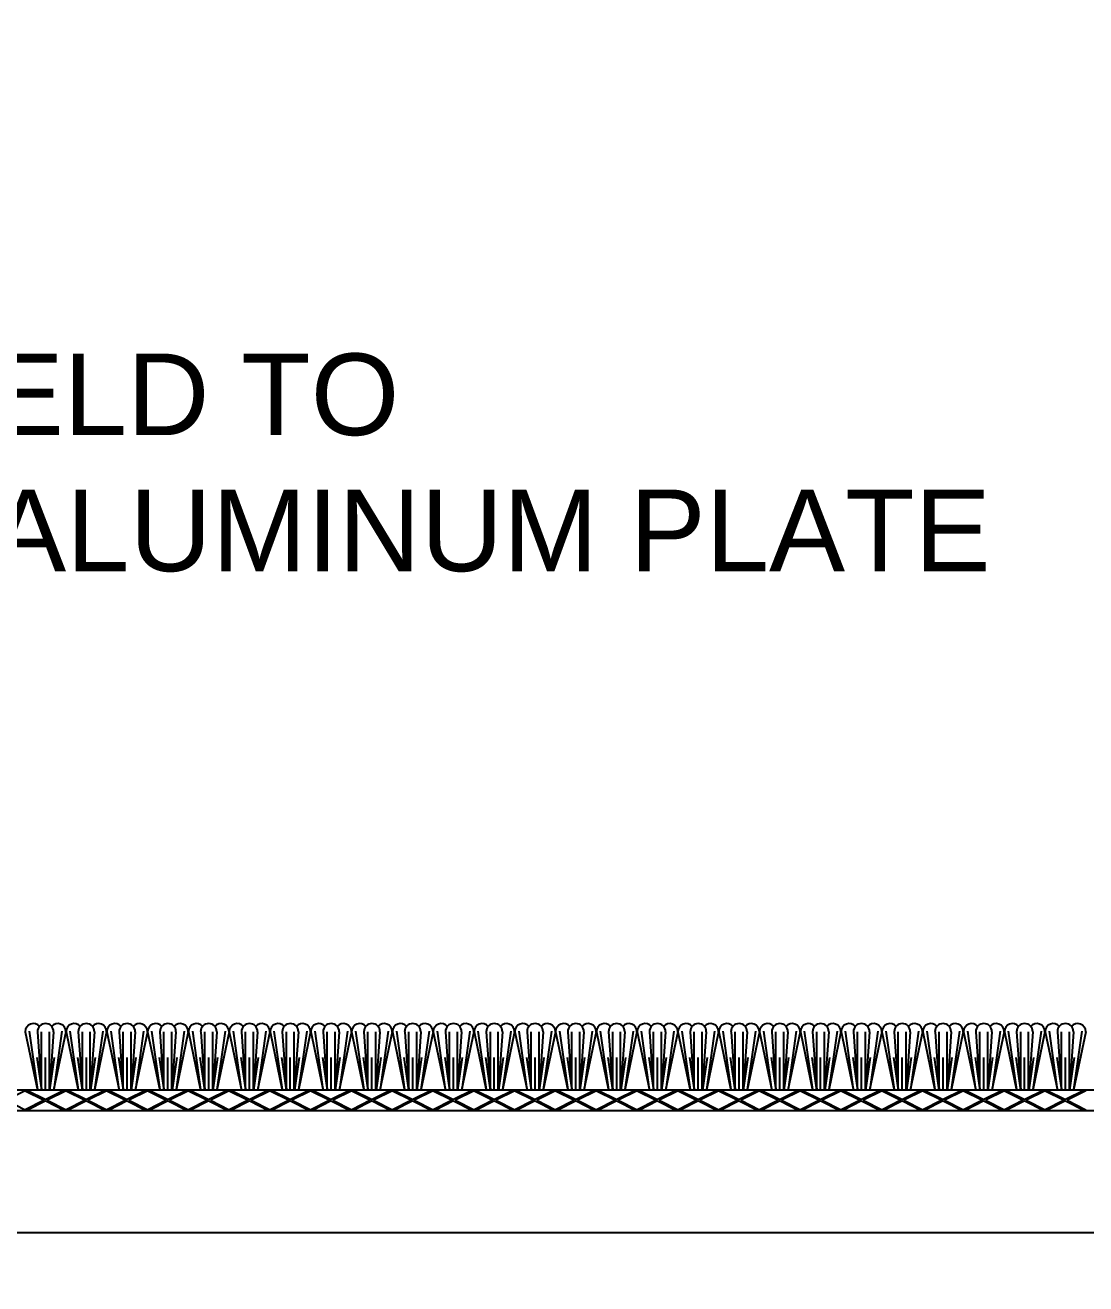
# Model space of a CAD drawing. Header units: inches. Extents: x -8.3 to 57.2, y -1.5 to 12.4.
# Drawn here: x 2.978 to 6.228, y 3.774 to 7.629 of the extents above; entities that cross this region are included whole.
import ezdxf

# ---------------------------------------------------------------- set-up
doc = ezdxf.new("R2010")
doc.units = ezdxf.units.IN
doc.header["$MEASUREMENT"] = 0
for name, color, linetype in [('Conditions', 1, 'Continuous'), ('Dimensions', 3, 'Continuous'), ('Metals', 7, 'Continuous'), ('Text', 2, 'Continuous')]:
    doc.layers.add(name, color=color, linetype=linetype)
doc.styles.add('ARIAL', font='arial.ttf')
doc.dimstyles.new('Arial', dxfattribs={"dimtxt": 0.25, "dimasz": 0.25, "dimexe": 0.25, "dimexo": 0.25, "dimgap": 0.25, "dimtad": 0, "dimtih": 1, "dimtoh": 1, "dimdec": 4, "dimzin": 0, "dimdsep": 46, "dimlunit": 4, "dimtxsty": 'ARIAL', "dimcen": 0.25, "dimadec": 0, "dimazin": 0, "dimtfac": 1, "dimtdec": 4, "dimtofl": 0, "dimtmove": 0, "dimatfit": 3, "dimfxl": 0, "dimfrac": 2, "dimtolj": 1, "dimtzin": 0, "dimarcsym": 0})

# ---------------------------------------------------------------- blocks, each defined once
blk = doc.blocks.new('*D14')
at = {"layer": 'Defpoints', "color": 0}
for p in [(17.8539, 9.8668), (-1.7458, 4.4823), (17.8539, 4.4923)]:
    blk.add_point(p, dxfattribs=at)
at = {"layer": 'Dimensions', "color": 0, "lineweight": -2}
for p, q in [((-1.7458, 4.7323), (-1.7458, 10.1168)), ((17.8539, 4.7423), (17.8539, 10.1168)), ((-1.4958, 9.8668), (6.9737, 9.8668)), ((17.6039, 9.8668), (8.9067, 9.8668))]:
    blk.add_line(p, q, dxfattribs=at)
at = {"layer": 'Dimensions', "color": 0}
for points in [[(-1.4958, 9.9085), (-1.4958, 9.8251), (-1.7458, 9.8668)], [(17.6039, 9.9085), (17.6039, 9.8251), (17.8539, 9.8668)]]:
    blk.add_solid(points, dxfattribs=at)
at = {"layer": 'Dimensions', "color": 0, "insert": (7.9402, 9.8668), "char_height": 0.25, "attachment_point": 5, "style": 'ARIAL'}
blk.add_mtext('\\A1;1\'-7 5/8"\\P [498mm]', dxfattribs=at)
blk = doc.blocks.new('*D18')
at = {"layer": 'Defpoints', "color": 0}
for p in [(-0.9999, 8.6778), (-0.9999, 4.4773), (17.8539, 4.4923)]:
    blk.add_point(p, dxfattribs=at)
at = {"layer": 'Dimensions', "color": 0, "lineweight": -2}
for p, q in [((-0.9999, 4.7273), (-0.9999, 8.9278)), ((17.8539, 4.7423), (17.8539, 8.9278)), ((-0.7499, 8.6778), (7.3719, 8.6778)), ((17.6039, 8.6778), (9.3049, 8.6778))]:
    blk.add_line(p, q, dxfattribs=at)
at = {"layer": 'Dimensions', "color": 0}
for points in [[(-0.7499, 8.7195), (-0.7499, 8.6362), (-0.9999, 8.6778)], [(17.6039, 8.7195), (17.6039, 8.6362), (17.8539, 8.6778)]]:
    blk.add_solid(points, dxfattribs=at)
at = {"layer": 'Dimensions', "color": 0, "insert": (8.3384, 8.6778), "char_height": 0.25, "attachment_point": 5, "style": 'ARIAL'}
blk.add_mtext('\\A1;1\'-6 7/8"\\P [479mm]', dxfattribs=at)
blk = doc.blocks.new('*U35')
for p, q in [((18, 0.0625), (0, 0.0625)), ((3.125, 0.0603), (3.067, 0.0312)), ((3.125, 0.0603), (3.183, 0.0312)), ((3.1295, 0.0625), (3.1875, 0.0335)), ((3.2455, 0.0625), (3.1875, 0.0335)), ((3.25, 0.0603), (3.192, 0.0312)), ((3.25, 0.0603), (3.308, 0.0312)), ((3.2545, 0.0625), (3.3125, 0.0335)), ((3.3705, 0.0625), (3.3125, 0.0335)), ((3.375, 0.0603), (3.317, 0.0312)), ((3.375, 0.0603), (3.433, 0.0312)), ((3.3795, 0.0625), (3.4375, 0.0335)), ((3.4955, 0.0625), (3.4375, 0.0335)), ((3.5, 0.0603), (3.442, 0.0312)), ((3.5, 0.0603), (3.558, 0.0312)), ((3.5045, 0.0625), (3.5625, 0.0335)), ((3.6205, 0.0625), (3.5625, 0.0335)), ((3.625, 0.0603), (3.567, 0.0312)), ((3.625, 0.0603), (3.683, 0.0312)), ((3.6295, 0.0625), (3.6875, 0.0335)), ((3.7455, 0.0625), (3.6875, 0.0335)), ((3.75, 0.0603), (3.692, 0.0312)), ((3.75, 0.0603), (3.808, 0.0312)), ((3.7545, 0.0625), (3.8125, 0.0335)), ((3.8705, 0.0625), (3.8125, 0.0335)), ((3.875, 0.0603), (3.817, 0.0312)), ((3.875, 0.0603), (3.933, 0.0312)), ((3.8795, 0.0625), (3.9375, 0.0335)), ((3.9955, 0.0625), (3.9375, 0.0335)), ((4, 0.0603), (3.942, 0.0312)), ((4, 0.0603), (4.058, 0.0312)), ((4.0045, 0.0625), (4.0625, 0.0335)), ((4.1205, 0.0625), (4.0625, 0.0335)), ((4.125, 0.0603), (4.067, 0.0312)), ((4.125, 0.0603), (4.183, 0.0312)), ((4.1295, 0.0625), (4.1875, 0.0335)), ((4.2455, 0.0625), (4.1875, 0.0335)), ((4.25, 0.0603), (4.192, 0.0312)), ((4.25, 0.0603), (4.308, 0.0312)), ((4.2545, 0.0625), (4.3125, 0.0335)), ((4.3705, 0.0625), (4.3125, 0.0335)), ((4.375, 0.0603), (4.317, 0.0312)), ((4.375, 0.0603), (4.433, 0.0312)), ((4.3795, 0.0625), (4.4375, 0.0335)), ((4.4955, 0.0625), (4.4375, 0.0335)), ((4.5, 0.0603), (4.442, 0.0312)), ((4.5, 0.0603), (4.558, 0.0312)), ((4.5045, 0.0625), (4.5625, 0.0335)), ((4.6205, 0.0625), (4.5625, 0.0335)), ((4.625, 0.0603), (4.567, 0.0312)), ((4.625, 0.0603), (4.683, 0.0312)), ((4.6295, 0.0625), (4.6875, 0.0335)), ((4.7455, 0.0625), (4.6875, 0.0335)), ((4.75, 0.0603), (4.692, 0.0312)), ((4.75, 0.0603), (4.808, 0.0312)), ((4.7545, 0.0625), (4.8125, 0.0335)), ((4.8705, 0.0625), (4.8125, 0.0335)), ((4.875, 0.0603), (4.817, 0.0312)), ((4.875, 0.0603), (4.933, 0.0312)), ((4.8795, 0.0625), (4.9375, 0.0335)), ((4.9955, 0.0625), (4.9375, 0.0335)), ((5, 0.0603), (4.942, 0.0312)), ((5, 0.0603), (5.058, 0.0312)), ((5.0045, 0.0625), (5.0625, 0.0335)), ((5.1205, 0.0625), (5.0625, 0.0335)), ((5.125, 0.0603), (5.067, 0.0312)), ((5.125, 0.0603), (5.183, 0.0312)), ((5.1295, 0.0625), (5.1875, 0.0335)), ((5.2455, 0.0625), (5.1875, 0.0335)), ((5.25, 0.0603), (5.192, 0.0312)), ((5.25, 0.0603), (5.308, 0.0312)), ((5.2545, 0.0625), (5.3125, 0.0335)), ((5.3705, 0.0625), (5.3125, 0.0335)), ((5.375, 0.0603), (5.317, 0.0312)), ((5.375, 0.0603), (5.433, 0.0312)), ((5.3795, 0.0625), (5.4375, 0.0335)), ((5.4955, 0.0625), (5.4375, 0.0335)), ((5.5, 0.0603), (5.442, 0.0312)), ((5.5, 0.0603), (5.558, 0.0312)), ((5.5045, 0.0625), (5.5625, 0.0335)), ((5.6205, 0.0625), (5.5625, 0.0335)), ((5.625, 0.0603), (5.567, 0.0312)), ((5.625, 0.0603), (5.683, 0.0312)), ((5.6295, 0.0625), (5.6875, 0.0335)), ((5.7455, 0.0625), (5.6875, 0.0335)), ((5.75, 0.0603), (5.692, 0.0312)), ((5.75, 0.0603), (5.808, 0.0312)), ((5.7545, 0.0625), (5.8125, 0.0335)), ((5.8705, 0.0625), (5.8125, 0.0335)), ((5.875, 0.0603), (5.817, 0.0312)), ((5.875, 0.0603), (5.933, 0.0312)), ((5.8795, 0.0625), (5.9375, 0.0335)), ((5.9955, 0.0625), (5.9375, 0.0335)), ((6, 0.0603), (5.942, 0.0312)), ((6, 0.0603), (6.058, 0.0312)), ((6.0045, 0.0625), (6.0625, 0.0335)), ((6.1205, 0.0625), (6.0625, 0.0335)), ((6.125, 0.0603), (6.067, 0.0312)), ((6.125, 0.0603), (6.183, 0.0312)), ((6.1295, 0.0625), (6.1875, 0.0335)), ((6.2455, 0.0625), (6.1875, 0.0335)), ((6.25, 0.0603), (6.192, 0.0312)), ((6.25, 0.0603), (6.308, 0.0312)), ((6.2545, 0.0625), (6.3125, 0.0335)), ((6.3705, 0.0625), (6.3125, 0.0335)), ((6.375, 0.0603), (6.317, 0.0312)), ((0, 0), (18, 0)), ((3.067, 0.0312), (3.125, 0.0022)), ((3.183, 0.0312), (3.125, 0.0022)), ((3.1875, 0.029), (3.1295, 0)), ((3.1875, 0.029), (3.2455, 0)), ((3.192, 0.0312), (3.25, 0.0022)), ((3.308, 0.0312), (3.25, 0.0022)), ((3.3125, 0.029), (3.2545, 0)), ((3.3125, 0.029), (3.3705, 0)), ((3.317, 0.0312), (3.375, 0.0022)), ((3.433, 0.0312), (3.375, 0.0022)), ((3.4375, 0.029), (3.3795, 0)), ((3.4375, 0.029), (3.4955, 0)), ((3.442, 0.0312), (3.5, 0.0022)), ((3.558, 0.0312), (3.5, 0.0022)), ((3.5625, 0.029), (3.5045, 0)), ((3.5625, 0.029), (3.6205, 0)), ((3.567, 0.0312), (3.625, 0.0022)), ((3.683, 0.0312), (3.625, 0.0022)), ((3.6875, 0.029), (3.6295, 0)), ((3.6875, 0.029), (3.7455, 0)), ((3.692, 0.0312), (3.75, 0.0022)), ((3.808, 0.0312), (3.75, 0.0022)), ((3.8125, 0.029), (3.7545, 0)), ((3.8125, 0.029), (3.8705, 0)), ((3.817, 0.0312), (3.875, 0.0022)), ((3.933, 0.0312), (3.875, 0.0022)), ((3.9375, 0.029), (3.8795, 0)), ((3.9375, 0.029), (3.9955, 0)), ((3.942, 0.0312), (4, 0.0022)), ((4.058, 0.0312), (4, 0.0022)), ((4.0625, 0.029), (4.0045, 0)), ((4.0625, 0.029), (4.1205, 0)), ((4.067, 0.0312), (4.125, 0.0022)), ((4.183, 0.0312), (4.125, 0.0022)), ((4.1875, 0.029), (4.1295, 0)), ((4.1875, 0.029), (4.2455, 0)), ((4.192, 0.0312), (4.25, 0.0022)), ((4.308, 0.0312), (4.25, 0.0022)), ((4.3125, 0.029), (4.2545, 0)), ((4.3125, 0.029), (4.3705, 0)), ((4.317, 0.0312), (4.375, 0.0022)), ((4.433, 0.0312), (4.375, 0.0022)), ((4.4375, 0.029), (4.3795, 0)), ((4.4375, 0.029), (4.4955, 0)), ((4.442, 0.0312), (4.5, 0.0022)), ((4.558, 0.0312), (4.5, 0.0022)), ((4.5625, 0.029), (4.5045, 0)), ((4.5625, 0.029), (4.6205, 0)), ((4.567, 0.0312), (4.625, 0.0022)), ((4.683, 0.0312), (4.625, 0.0022)), ((4.6875, 0.029), (4.6295, 0)), ((4.6875, 0.029), (4.7455, 0)), ((4.692, 0.0312), (4.75, 0.0022)), ((4.808, 0.0312), (4.75, 0.0022)), ((4.8125, 0.029), (4.7545, 0)), ((4.8125, 0.029), (4.8705, 0)), ((4.817, 0.0312), (4.875, 0.0022)), ((4.933, 0.0312), (4.875, 0.0022)), ((4.9375, 0.029), (4.8795, 0)), ((4.9375, 0.029), (4.9955, 0)), ((4.942, 0.0312), (5, 0.0022)), ((5.058, 0.0312), (5, 0.0022)), ((5.0625, 0.029), (5.0045, 0)), ((5.0625, 0.029), (5.1205, 0)), ((5.067, 0.0312), (5.125, 0.0022)), ((5.183, 0.0312), (5.125, 0.0022)), ((5.1875, 0.029), (5.1295, 0)), ((5.1875, 0.029), (5.2455, 0)), ((5.192, 0.0312), (5.25, 0.0022)), ((5.308, 0.0312), (5.25, 0.0022)), ((5.3125, 0.029), (5.2545, 0)), ((5.3125, 0.029), (5.3705, 0)), ((5.317, 0.0312), (5.375, 0.0022)), ((5.433, 0.0312), (5.375, 0.0022)), ((5.4375, 0.029), (5.3795, 0)), ((5.4375, 0.029), (5.4955, 0)), ((5.442, 0.0312), (5.5, 0.0022)), ((5.558, 0.0312), (5.5, 0.0022)), ((5.5625, 0.029), (5.5045, 0)), ((5.5625, 0.029), (5.6205, 0)), ((5.567, 0.0312), (5.625, 0.0022)), ((5.683, 0.0312), (5.625, 0.0022)), ((5.6875, 0.029), (5.6295, 0)), ((5.6875, 0.029), (5.7455, 0)), ((5.692, 0.0312), (5.75, 0.0022)), ((5.808, 0.0312), (5.75, 0.0022)), ((5.8125, 0.029), (5.7545, 0)), ((5.8125, 0.029), (5.8705, 0)), ((5.817, 0.0312), (5.875, 0.0022)), ((5.933, 0.0312), (5.875, 0.0022)), ((5.9375, 0.029), (5.8795, 0)), ((5.9375, 0.029), (5.9955, 0)), ((5.942, 0.0312), (6, 0.0022)), ((6.058, 0.0312), (6, 0.0022)), ((6.0625, 0.029), (6.0045, 0)), ((6.0625, 0.029), (6.1205, 0)), ((6.067, 0.0312), (6.125, 0.0022)), ((6.183, 0.0312), (6.125, 0.0022)), ((6.1875, 0.029), (6.1295, 0)), ((6.1875, 0.029), (6.2455, 0)), ((6.192, 0.0312), (6.25, 0.0022)), ((6.308, 0.0312), (6.25, 0.0022)), ((6.3125, 0.029), (6.2545, 0)), ((6.3125, 0.029), (6.3705, 0)), ((6.317, 0.0312), (6.375, 0.0022))]:
    blk.add_line(p, q)
for points in [[(3.1249, 0.2412), (3.1623, 0.0625)], [(3.1369, 0.243), (3.1619, 0.0642)], [(3.1624, 0.2412), (3.1749, 0.0625)], [(3.1749, 0.0625), (3.1749, 0.2412)], [(3.1992, 0.0625), (3.1992, 0.2412)], [(3.2117, 0.2412), (3.1992, 0.0625)], [(3.2492, 0.2412), (3.2118, 0.0625)], [(3.2372, 0.243), (3.2122, 0.0642)], [(3.2499, 0.2412), (3.2873, 0.0625)], [(3.2619, 0.243), (3.2869, 0.0642)], [(3.2874, 0.2412), (3.2999, 0.0625)], [(3.2999, 0.0625), (3.2999, 0.2412)], [(3.3242, 0.0625), (3.3242, 0.2412)], [(3.3367, 0.2412), (3.3242, 0.0625)], [(3.3742, 0.2412), (3.3368, 0.0625)], [(3.3622, 0.243), (3.3372, 0.0642)], [(3.3749, 0.2412), (3.4123, 0.0625)], [(3.3869, 0.243), (3.4119, 0.0642)], [(3.4124, 0.2412), (3.4249, 0.0625)], [(3.4249, 0.0625), (3.4249, 0.2412)], [(3.4492, 0.0625), (3.4492, 0.2412)], [(3.4617, 0.2412), (3.4492, 0.0625)], [(3.4992, 0.2412), (3.4618, 0.0625)], [(3.4872, 0.243), (3.4622, 0.0642)], [(3.4999, 0.2412), (3.5373, 0.0625)], [(3.5119, 0.243), (3.5369, 0.0642)], [(3.5374, 0.2412), (3.5499, 0.0625)], [(3.5499, 0.0625), (3.5499, 0.2412)], [(3.5742, 0.0625), (3.5742, 0.2412)], [(3.5867, 0.2412), (3.5742, 0.0625)], [(3.6242, 0.2412), (3.5868, 0.0625)], [(3.6122, 0.243), (3.5872, 0.0642)], [(3.6249, 0.2412), (3.6623, 0.0625)], [(3.6369, 0.243), (3.6619, 0.0642)], [(3.6624, 0.2412), (3.6749, 0.0625)], [(3.6749, 0.0625), (3.6749, 0.2412)], [(3.6992, 0.0625), (3.6992, 0.2412)], [(3.7117, 0.2412), (3.6992, 0.0625)], [(3.7492, 0.2412), (3.7118, 0.0625)], [(3.7372, 0.243), (3.7122, 0.0642)], [(3.7499, 0.2412), (3.7873, 0.0625)], [(3.7619, 0.243), (3.7869, 0.0642)], [(3.7874, 0.2412), (3.7999, 0.0625)], [(3.7999, 0.0625), (3.7999, 0.2412)], [(3.8242, 0.0625), (3.8242, 0.2412)], [(3.8367, 0.2412), (3.8242, 0.0625)], [(3.8742, 0.2412), (3.8368, 0.0625)], [(3.8622, 0.243), (3.8372, 0.0642)], [(3.8749, 0.2412), (3.9123, 0.0625)], [(3.8869, 0.243), (3.9119, 0.0642)], [(3.9124, 0.2412), (3.9249, 0.0625)], [(3.9249, 0.0625), (3.9249, 0.2412)], [(3.9492, 0.0625), (3.9492, 0.2412)], [(3.9617, 0.2412), (3.9492, 0.0625)], [(3.9992, 0.2412), (3.9618, 0.0625)], [(3.9872, 0.243), (3.9622, 0.0642)], [(3.9999, 0.2412), (4.0373, 0.0625)], [(4.0119, 0.243), (4.0369, 0.0642)], [(4.0374, 0.2412), (4.0499, 0.0625)], [(4.0499, 0.0625), (4.0499, 0.2412)], [(4.0742, 0.0625), (4.0742, 0.2412)], [(4.0867, 0.2412), (4.0742, 0.0625)], [(4.1242, 0.2412), (4.0868, 0.0625)], [(4.1122, 0.243), (4.0872, 0.0642)], [(4.1249, 0.2412), (4.1623, 0.0625)], [(4.1369, 0.243), (4.1619, 0.0642)], [(4.1624, 0.2412), (4.1749, 0.0625)], [(4.1749, 0.0625), (4.1749, 0.2412)], [(4.1992, 0.0625), (4.1992, 0.2412)], [(4.2117, 0.2412), (4.1992, 0.0625)], [(4.2492, 0.2412), (4.2118, 0.0625)], [(4.2372, 0.243), (4.2122, 0.0642)], [(4.2499, 0.2412), (4.2873, 0.0625)], [(4.2619, 0.243), (4.2869, 0.0642)], [(4.2874, 0.2412), (4.2999, 0.0625)], [(4.2999, 0.0625), (4.2999, 0.2412)], [(4.3242, 0.0625), (4.3242, 0.2412)], [(4.3367, 0.2412), (4.3242, 0.0625)], [(4.3742, 0.2412), (4.3368, 0.0625)], [(4.3622, 0.243), (4.3372, 0.0642)], [(4.3749, 0.2412), (4.4123, 0.0625)], [(4.3869, 0.243), (4.4119, 0.0642)], [(4.4124, 0.2412), (4.4249, 0.0625)], [(4.4249, 0.0625), (4.4249, 0.2412)], [(4.4492, 0.0625), (4.4492, 0.2412)], [(4.4617, 0.2412), (4.4492, 0.0625)], [(4.4992, 0.2412), (4.4618, 0.0625)], [(4.4872, 0.243), (4.4622, 0.0642)], [(4.4999, 0.2412), (4.5373, 0.0625)], [(4.5119, 0.243), (4.5369, 0.0642)], [(4.5374, 0.2412), (4.5499, 0.0625)], [(4.5499, 0.0625), (4.5499, 0.2412)], [(4.5742, 0.0625), (4.5742, 0.2412)], [(4.5867, 0.2412), (4.5742, 0.0625)], [(4.6242, 0.2412), (4.5868, 0.0625)], [(4.6122, 0.243), (4.5872, 0.0642)], [(4.6249, 0.2412), (4.6623, 0.0625)], [(4.6369, 0.243), (4.6619, 0.0642)], [(4.6624, 0.2412), (4.6749, 0.0625)], [(4.6749, 0.0625), (4.6749, 0.2412)], [(4.6992, 0.0625), (4.6992, 0.2412)], [(4.7117, 0.2412), (4.6992, 0.0625)], [(4.7492, 0.2412), (4.7118, 0.0625)], [(4.7372, 0.243), (4.7122, 0.0642)], [(4.7499, 0.2412), (4.7873, 0.0625)], [(4.7619, 0.243), (4.7869, 0.0642)], [(4.7874, 0.2412), (4.7999, 0.0625)], [(4.7999, 0.0625), (4.7999, 0.2412)], [(4.8242, 0.0625), (4.8242, 0.2412)], [(4.8367, 0.2412), (4.8242, 0.0625)], [(4.8742, 0.2412), (4.8368, 0.0625)], [(4.8622, 0.243), (4.8372, 0.0642)], [(4.8749, 0.2412), (4.9123, 0.0625)], [(4.8869, 0.243), (4.9119, 0.0642)], [(4.9124, 0.2412), (4.9249, 0.0625)], [(4.9249, 0.0625), (4.9249, 0.2412)], [(4.9492, 0.0625), (4.9492, 0.2412)], [(4.9617, 0.2412), (4.9492, 0.0625)], [(4.9992, 0.2412), (4.9618, 0.0625)], [(4.9872, 0.243), (4.9622, 0.0642)], [(4.9999, 0.2412), (5.0373, 0.0625)], [(5.0119, 0.243), (5.0369, 0.0642)], [(5.0374, 0.2412), (5.0499, 0.0625)], [(5.0499, 0.0625), (5.0499, 0.2412)], [(5.0742, 0.0625), (5.0742, 0.2412)], [(5.0867, 0.2412), (5.0742, 0.0625)], [(5.1242, 0.2412), (5.0868, 0.0625)], [(5.1122, 0.243), (5.0872, 0.0642)], [(5.1249, 0.2412), (5.1623, 0.0625)], [(5.1369, 0.243), (5.1619, 0.0642)], [(5.1624, 0.2412), (5.1749, 0.0625)], [(5.1749, 0.0625), (5.1749, 0.2412)], [(5.1992, 0.0625), (5.1992, 0.2412)], [(5.2117, 0.2412), (5.1992, 0.0625)], [(5.2492, 0.2412), (5.2118, 0.0625)], [(5.2372, 0.243), (5.2122, 0.0642)], [(5.2499, 0.2412), (5.2873, 0.0625)], [(5.2619, 0.243), (5.2869, 0.0642)], [(5.2874, 0.2412), (5.2999, 0.0625)], [(5.2999, 0.0625), (5.2999, 0.2412)], [(5.3242, 0.0625), (5.3242, 0.2412)], [(5.3367, 0.2412), (5.3242, 0.0625)], [(5.3742, 0.2412), (5.3368, 0.0625)], [(5.3622, 0.243), (5.3372, 0.0642)], [(5.3749, 0.2412), (5.4123, 0.0625)], [(5.3869, 0.243), (5.4119, 0.0642)], [(5.4124, 0.2412), (5.4249, 0.0625)], [(5.4249, 0.0625), (5.4249, 0.2412)], [(5.4492, 0.0625), (5.4492, 0.2412)], [(5.4617, 0.2412), (5.4492, 0.0625)], [(5.4992, 0.2412), (5.4618, 0.0625)], [(5.4872, 0.243), (5.4622, 0.0642)], [(5.4999, 0.2412), (5.5373, 0.0625)], [(5.5119, 0.243), (5.5369, 0.0642)], [(5.5374, 0.2412), (5.5499, 0.0625)], [(5.5499, 0.0625), (5.5499, 0.2412)], [(5.5742, 0.0625), (5.5742, 0.2412)], [(5.5867, 0.2412), (5.5742, 0.0625)], [(5.6242, 0.2412), (5.5868, 0.0625)], [(5.6122, 0.243), (5.5872, 0.0642)], [(5.6249, 0.2412), (5.6623, 0.0625)], [(5.6369, 0.243), (5.6619, 0.0642)], [(5.6624, 0.2412), (5.6749, 0.0625)], [(5.6749, 0.0625), (5.6749, 0.2412)], [(5.6992, 0.0625), (5.6992, 0.2412)], [(5.7117, 0.2412), (5.6992, 0.0625)], [(5.7492, 0.2412), (5.7118, 0.0625)], [(5.7372, 0.243), (5.7122, 0.0642)], [(5.7499, 0.2412), (5.7873, 0.0625)], [(5.7619, 0.243), (5.7869, 0.0642)], [(5.7874, 0.2412), (5.7999, 0.0625)], [(5.7999, 0.0625), (5.7999, 0.2412)], [(5.8242, 0.0625), (5.8242, 0.2412)], [(5.8367, 0.2412), (5.8242, 0.0625)], [(5.8742, 0.2412), (5.8368, 0.0625)], [(5.8622, 0.243), (5.8372, 0.0642)], [(5.8749, 0.2412), (5.9123, 0.0625)], [(5.8869, 0.243), (5.9119, 0.0642)], [(5.9124, 0.2412), (5.9249, 0.0625)], [(5.9249, 0.0625), (5.9249, 0.2412)], [(5.9492, 0.0625), (5.9492, 0.2412)], [(5.9617, 0.2412), (5.9492, 0.0625)], [(5.9992, 0.2412), (5.9618, 0.0625)], [(5.9872, 0.243), (5.9622, 0.0642)], [(5.9999, 0.2412), (6.0373, 0.0625)], [(6.0119, 0.243), (6.0369, 0.0642)], [(6.0374, 0.2412), (6.0499, 0.0625)], [(6.0499, 0.0625), (6.0499, 0.2412)], [(6.0742, 0.0625), (6.0742, 0.2412)], [(6.0867, 0.2412), (6.0742, 0.0625)], [(6.1242, 0.2412), (6.0868, 0.0625)], [(6.1122, 0.243), (6.0872, 0.0642)], [(6.1249, 0.2412), (6.1623, 0.0625)], [(6.1369, 0.243), (6.1619, 0.0642)], [(6.1624, 0.2412), (6.1749, 0.0625)], [(6.1749, 0.0625), (6.1749, 0.2412)], [(6.1992, 0.0625), (6.1992, 0.2412)], [(6.2117, 0.2412), (6.1992, 0.0625)], [(6.2492, 0.2412), (6.2118, 0.0625)], [(6.2372, 0.243), (6.2122, 0.0642)], [(6.2499, 0.2412), (6.2873, 0.0625)], [(6.2619, 0.243), (6.2869, 0.0642)], [(6.2874, 0.2412), (6.2999, 0.0625)], [(6.2999, 0.0625), (6.2999, 0.2412)], [(6.3242, 0.0625), (6.3242, 0.2412)], [(6.3367, 0.2412), (6.3242, 0.0625)], [(6.3742, 0.2412), (6.3368, 0.0625)], [(6.3622, 0.243), (6.3372, 0.0642)], [(3.1602, 0.1625), (3.1745, 0.0625)], [(3.187, 0.0625), (3.187, 0.1625)], [(3.2139, 0.1625), (3.1996, 0.0625)], [(3.2852, 0.1625), (3.2995, 0.0625)], [(3.312, 0.0625), (3.312, 0.1625)], [(3.3389, 0.1625), (3.3246, 0.0625)], [(3.4102, 0.1625), (3.4245, 0.0625)], [(3.437, 0.0625), (3.437, 0.1625)], [(3.4639, 0.1625), (3.4496, 0.0625)], [(3.5352, 0.1625), (3.5495, 0.0625)], [(3.562, 0.0625), (3.562, 0.1625)], [(3.5889, 0.1625), (3.5746, 0.0625)], [(3.6602, 0.1625), (3.6745, 0.0625)], [(3.687, 0.0625), (3.687, 0.1625)], [(3.7139, 0.1625), (3.6996, 0.0625)], [(3.7852, 0.1625), (3.7995, 0.0625)], [(3.812, 0.0625), (3.812, 0.1625)], [(3.8389, 0.1625), (3.8246, 0.0625)], [(3.9102, 0.1625), (3.9245, 0.0625)], [(3.937, 0.0625), (3.937, 0.1625)], [(3.9639, 0.1625), (3.9496, 0.0625)], [(4.0352, 0.1625), (4.0495, 0.0625)], [(4.062, 0.0625), (4.062, 0.1625)], [(4.0889, 0.1625), (4.0746, 0.0625)], [(4.1602, 0.1625), (4.1745, 0.0625)], [(4.187, 0.0625), (4.187, 0.1625)], [(4.2139, 0.1625), (4.1996, 0.0625)], [(4.2852, 0.1625), (4.2995, 0.0625)], [(4.312, 0.0625), (4.312, 0.1625)], [(4.3389, 0.1625), (4.3246, 0.0625)], [(4.4102, 0.1625), (4.4245, 0.0625)], [(4.437, 0.0625), (4.437, 0.1625)], [(4.4639, 0.1625), (4.4496, 0.0625)], [(4.5352, 0.1625), (4.5495, 0.0625)], [(4.562, 0.0625), (4.562, 0.1625)], [(4.5889, 0.1625), (4.5746, 0.0625)], [(4.6602, 0.1625), (4.6745, 0.0625)], [(4.687, 0.0625), (4.687, 0.1625)], [(4.7139, 0.1625), (4.6996, 0.0625)], [(4.7852, 0.1625), (4.7995, 0.0625)], [(4.812, 0.0625), (4.812, 0.1625)], [(4.8389, 0.1625), (4.8246, 0.0625)], [(4.9102, 0.1625), (4.9245, 0.0625)], [(4.937, 0.0625), (4.937, 0.1625)], [(4.9639, 0.1625), (4.9496, 0.0625)], [(5.0352, 0.1625), (5.0495, 0.0625)], [(5.062, 0.0625), (5.062, 0.1625)], [(5.0889, 0.1625), (5.0746, 0.0625)], [(5.1602, 0.1625), (5.1745, 0.0625)], [(5.187, 0.0625), (5.187, 0.1625)], [(5.2139, 0.1625), (5.1996, 0.0625)], [(5.2852, 0.1625), (5.2995, 0.0625)], [(5.312, 0.0625), (5.312, 0.1625)], [(5.3389, 0.1625), (5.3246, 0.0625)], [(5.4102, 0.1625), (5.4245, 0.0625)], [(5.437, 0.0625), (5.437, 0.1625)], [(5.4639, 0.1625), (5.4496, 0.0625)], [(5.5352, 0.1625), (5.5495, 0.0625)], [(5.562, 0.0625), (5.562, 0.1625)], [(5.5889, 0.1625), (5.5746, 0.0625)], [(5.6602, 0.1625), (5.6745, 0.0625)], [(5.687, 0.0625), (5.687, 0.1625)], [(5.7139, 0.1625), (5.6996, 0.0625)], [(5.7852, 0.1625), (5.7995, 0.0625)], [(5.812, 0.0625), (5.812, 0.1625)], [(5.8389, 0.1625), (5.8246, 0.0625)], [(5.9102, 0.1625), (5.9245, 0.0625)], [(5.937, 0.0625), (5.937, 0.1625)], [(5.9639, 0.1625), (5.9496, 0.0625)], [(6.0352, 0.1625), (6.0495, 0.0625)], [(6.062, 0.0625), (6.062, 0.1625)], [(6.0889, 0.1625), (6.0746, 0.0625)], [(6.1602, 0.1625), (6.1745, 0.0625)], [(6.187, 0.0625), (6.187, 0.1625)], [(6.2139, 0.1625), (6.1996, 0.0625)], [(6.2852, 0.1625), (6.2995, 0.0625)], [(6.312, 0.0625), (6.312, 0.1625)], [(6.3389, 0.1625), (6.3246, 0.0625)]]:
    blk.add_lwpolyline(points)
for centre, radius, start, end in [((3.1499, 0.2412), 0.025, 41.211, 180), ((3.187, 0.2412), 0.0247, 0, 180), ((3.2242, 0.2412), 0.025, 0, 138.789), ((3.2749, 0.2412), 0.025, 41.211, 180), ((3.312, 0.2412), 0.0247, 0, 180), ((3.3492, 0.2412), 0.025, 0, 138.789), ((3.3999, 0.2412), 0.025, 41.211, 180), ((3.437, 0.2412), 0.0247, 0, 180), ((3.4742, 0.2412), 0.025, 0, 138.789), ((3.5249, 0.2412), 0.025, 41.211, 180), ((3.562, 0.2412), 0.0247, 0, 180), ((3.5992, 0.2412), 0.025, 0, 138.789), ((3.6499, 0.2412), 0.025, 41.211, 180), ((3.687, 0.2412), 0.0247, 0, 180), ((3.7242, 0.2412), 0.025, 0, 138.789), ((3.7749, 0.2412), 0.025, 41.211, 180), ((3.812, 0.2412), 0.0247, 0, 180), ((3.8492, 0.2412), 0.025, 0, 138.789), ((3.8999, 0.2412), 0.025, 41.211, 180), ((3.937, 0.2412), 0.0247, 0, 180), ((3.9742, 0.2412), 0.025, 0, 138.789), ((4.0249, 0.2412), 0.025, 41.211, 180), ((4.062, 0.2412), 0.0247, 0, 180), ((4.0992, 0.2412), 0.025, 0, 138.789), ((4.1499, 0.2412), 0.025, 41.211, 180), ((4.187, 0.2412), 0.0247, 0, 180), ((4.2242, 0.2412), 0.025, 0, 138.789), ((4.2749, 0.2412), 0.025, 41.211, 180), ((4.312, 0.2412), 0.0247, 0, 180), ((4.3492, 0.2412), 0.025, 0, 138.789), ((4.3999, 0.2412), 0.025, 41.211, 180), ((4.437, 0.2412), 0.0247, 0, 180), ((4.4742, 0.2412), 0.025, 0, 138.789), ((4.5249, 0.2412), 0.025, 41.211, 180), ((4.562, 0.2412), 0.0247, 0, 180), ((4.5992, 0.2412), 0.025, 0, 138.789), ((4.6499, 0.2412), 0.025, 41.211, 180), ((4.687, 0.2412), 0.0247, 0, 180), ((4.7242, 0.2412), 0.025, 0, 138.789), ((4.7749, 0.2412), 0.025, 41.211, 180), ((4.812, 0.2412), 0.0247, 0, 180), ((4.8492, 0.2412), 0.025, 0, 138.789), ((4.8999, 0.2412), 0.025, 41.211, 180), ((4.937, 0.2412), 0.0247, 0, 180), ((4.9742, 0.2412), 0.025, 0, 138.789), ((5.0249, 0.2412), 0.025, 41.211, 180), ((5.062, 0.2412), 0.0247, 0, 180), ((5.0992, 0.2412), 0.025, 0, 138.789), ((5.1499, 0.2412), 0.025, 41.211, 180), ((5.187, 0.2412), 0.0247, 0, 180), ((5.2242, 0.2412), 0.025, 0, 138.789), ((5.2749, 0.2412), 0.025, 41.211, 180), ((5.312, 0.2412), 0.0247, 0, 180), ((5.3492, 0.2412), 0.025, 0, 138.789), ((5.3999, 0.2412), 0.025, 41.211, 180), ((5.437, 0.2412), 0.0247, 0, 180), ((5.4742, 0.2412), 0.025, 0, 138.789), ((5.5249, 0.2412), 0.025, 41.211, 180), ((5.562, 0.2412), 0.0247, 0, 180), ((5.5992, 0.2412), 0.025, 0, 138.789), ((5.6499, 0.2412), 0.025, 41.211, 180), ((5.687, 0.2412), 0.0247, 0, 180), ((5.7242, 0.2412), 0.025, 0, 138.789), ((5.7749, 0.2412), 0.025, 41.211, 180), ((5.812, 0.2412), 0.0247, 0, 180), ((5.8492, 0.2412), 0.025, 0, 138.789), ((5.8999, 0.2412), 0.025, 41.211, 180), ((5.937, 0.2412), 0.0247, 0, 180), ((5.9742, 0.2412), 0.025, 0, 138.789), ((6.0249, 0.2412), 0.025, 41.211, 180), ((6.062, 0.2412), 0.0247, 0, 180), ((6.0992, 0.2412), 0.025, 0, 138.789), ((6.1499, 0.2412), 0.025, 41.211, 180), ((6.187, 0.2412), 0.0247, 0, 180), ((6.2242, 0.2412), 0.025, 0, 138.789), ((6.2749, 0.2412), 0.025, 41.211, 180), ((6.312, 0.2412), 0.0247, 0, 180), ((6.3492, 0.2412), 0.025, 0, 138.789)]:
    blk.add_arc(centre, radius, start, end)

msp = doc.modelspace()

# ---------------------------------------------------------------- hatches: boundary and pattern name
at = {"layer": 'Conditions'}
h = msp.add_hatch(dxfattribs=at)
h.set_pattern_fill('AR-CONC', color=256, scale=0.25, style=0)
h.paths.add_polyline_path([(5.85386, 3.60733, 0.4142136), (5.84387, 3.61733), (5.10223, 3.61733), (5.08708, 3.60133), (5.08708, 3.52937), (5.08059, 3.49865, 0.1329555), (5.08195, 3.47439), (5.10358, 3.46273), (5.07958, 3.44981), (5.07958, 3.41812), (5.09103, 3.41195), (5.07958, 3.40579), (5.07958, 3.3741), (5.10358, 3.36117), (5.07958, 3.34825), (5.07958, 3.31655), (5.09103, 3.31039), (5.07958, 3.30423), (5.07958, 3.27253), (5.10358, 3.25961), (5.07958, 3.24669), (5.07958, 3.21499), (5.09103, 3.20883), (5.07958, 3.20267), (5.07958, 3.17097), (5.10358, 3.15805), (5.07958, 3.14512), (5.07958, 3.11343), (5.09103, 3.10727), (5.07958, 3.1011), (5.07958, 3.06941), (5.10358, 3.05648), (5.07958, 3.04356), (5.07958, 3.01187), (5.09103, 3.0057), (5.07958, 2.99954), (5.07958, 2.96785), (5.10358, 2.95492), (5.07958, 2.942), (5.07958, 2.9103), (5.09103, 2.90414), (5.07958, 2.89798), (5.07958, 2.86628), (5.10358, 2.85336), (5.07958, 2.84044), (5.07958, 2.80874), (5.09103, 2.80258), (5.07958, 2.79642), (5.07958, 2.76472), (5.10358, 2.7518), (5.07958, 2.73887), (5.07958, 2.70718), (5.09103, 2.70102), (5.07958, 2.69485), (5.07958, 2.66316), (5.10358, 2.65023), (5.07958, 2.63731), (5.07958, 2.5993), (5.09103, 2.59314), (5.07958, 2.58697), (5.07958, 2.55528), (5.10358, 2.54235), (5.07958, 2.52943), (5.07958, 2.48917), (5.09103, 2.48301), (5.07958, 2.47684), (5.07958, 2.44515), (5.10358, 2.43223), (5.07958, 2.4193), (5.07958, 2.38354), (5.09103, 2.37738), (5.07958, 2.37121), (5.07958, 2.33952), (5.10358, 2.32659), (5.07958, 2.31367), (5.07958, 2.28128), (5.09103, 2.27511), (5.07958, 2.26895), (5.07958, 2.23726), (5.10358, 2.22433), (5.07958, 2.21141), (5.07958, 2.17902), (5.09103, 2.17285), (5.07958, 2.16669), (5.07958, 2.135), (5.10358, 2.12207), (5.07958, 2.10915), (5.07958, 2.07745), (5.09103, 2.07129), (5.07958, 2.06513), (5.07958, 2.0537), (5.02756, 1.90519, -0.709275), (5.00769, 1.90352), (4.95307, 2.05945), (4.93108, 2.07129), (4.95519, 2.08427), (4.95519, 2.11586), (4.94364, 2.12207), (4.95519, 2.12829), (4.95518, 2.16058), (4.93108, 2.17355), (4.95518, 2.18653), (4.95518, 2.21812), (4.94364, 2.22433), (4.95518, 2.23054), (4.95518, 2.26284), (4.93108, 2.27581), (4.95517, 2.28879), (4.95517, 2.32039), (4.94364, 2.32659), (4.95517, 2.3328), (4.95517, 2.36848), (4.93108, 2.38145), (4.95517, 2.39441), (4.95516, 2.42603), (4.94364, 2.43223), (4.95516, 2.43843), (4.95516, 2.47861), (4.93108, 2.49157), (4.95516, 2.50454), (4.95516, 2.53616), (4.94364, 2.54235), (4.95515, 2.54855), (4.95515, 2.5865), (4.93108, 2.59945), (4.95515, 2.61241), (4.95515, 2.64404), (4.94364, 2.65023), (4.95515, 2.65643), (4.95514, 2.68806), (4.93108, 2.70102), (4.95514, 2.71397), (4.95514, 2.74561), (4.94364, 2.7518), (4.95514, 2.75799), (4.95514, 2.78963), (4.93108, 2.80258), (4.95513, 2.81553), (4.95513, 2.84718), (4.94364, 2.85336), (4.95513, 2.85954), (4.95513, 2.8912), (4.93108, 2.90414), (4.95513, 2.91709), (4.95512, 2.94874), (4.94364, 2.95492), (4.95512, 2.9611), (4.95512, 2.99276), (4.93108, 3.0057), (4.95512, 3.01865), (4.95512, 3.05031), (4.94364, 3.05648), (4.95511, 3.06266), (4.95511, 3.09433), (4.93108, 3.10727), (4.95511, 3.1202), (4.95511, 3.15188), (4.94364, 3.15805), (4.95511, 3.16422), (4.9551, 3.1959), (4.93108, 3.20883), (4.9551, 3.22176), (4.9551, 3.25344), (4.94364, 3.25961), (4.9551, 3.26578), (4.9551, 3.29746), (4.93108, 3.31039), (4.95509, 3.32332), (4.95509, 3.35501), (4.94364, 3.36117), (4.95509, 3.36734), (4.95509, 3.39903), (4.93108, 3.41195), (4.95509, 3.42488), (4.95508, 3.45657), (4.94364, 3.46273), (4.95508, 3.4689), (4.95508, 3.48904, 0.1287466), (4.95297, 3.5125, -0.0696153), (4.94859, 3.52462), (4.95508, 3.49389), (4.95508, 3.4689), (5.04942, 3.49918), (4.95508, 3.45657), (4.95509, 3.42488), (5.07958, 3.47566), (5.07958, 3.49389), (5.08608, 3.52462, 0.0521265), (5.08708, 3.53423), (5.08708, 3.60133), (4.94758, 3.60133), (4.94758, 3.53423, 0.128787), (4.94969, 3.51076, -0.0696153), (4.95408, 3.49865), (4.94758, 3.52937), (4.94758, 3.60133), (4.93244, 3.61733), (0.1266, 3.61733), (0.11145, 3.60133), (0.11145, 3.52937), (0.10496, 3.49865, 0.1329555), (0.10632, 3.47439), (0.12795, 3.46273), (0.10395, 3.44981), (0.10395, 3.41812), (0.1154, 3.41195), (0.10395, 3.40579), (0.10395, 3.3741), (0.12795, 3.36117), (0.10395, 3.34825), (0.10395, 3.31655), (0.1154, 3.31039), (0.10395, 3.30423), (0.10395, 3.27253), (0.12795, 3.25961), (0.10395, 3.24669), (0.10395, 3.21499), (0.1154, 3.20883), (0.10395, 3.20267), (0.10395, 3.17097), (0.12795, 3.15805), (0.10395, 3.14512), (0.10395, 3.11343), (0.1154, 3.10727), (0.10395, 3.1011), (0.10395, 3.06941), (0.12795, 3.05648), (0.10395, 3.04356), (0.10395, 3.01187), (0.1154, 3.0057), (0.10395, 2.99954), (0.10395, 2.96785), (0.12795, 2.95492), (0.10395, 2.942), (0.10395, 2.9103), (0.1154, 2.90414), (0.10395, 2.89798), (0.10395, 2.86628), (0.12795, 2.85336), (0.10395, 2.84044), (0.10395, 2.80874), (0.1154, 2.80258), (0.10395, 2.79642), (0.10395, 2.76472), (0.12795, 2.7518), (0.10395, 2.73887), (0.10395, 2.70718), (0.1154, 2.70102), (0.10395, 2.69485), (0.10395, 2.66316), (0.12795, 2.65023), (0.10395, 2.63731), (0.10395, 2.5993), (0.1154, 2.59314), (0.10395, 2.58697), (0.10395, 2.55528), (0.12795, 2.54235), (0.10395, 2.52943), (0.10395, 2.48917), (0.1154, 2.48301), (0.10395, 2.47684), (0.10395, 2.44515), (0.12795, 2.43223), (0.10395, 2.4193), (0.10395, 2.38354), (0.1154, 2.37738), (0.10395, 2.37121), (0.10395, 2.33952), (0.12795, 2.32659), (0.10395, 2.31367), (0.10395, 2.28128), (0.1154, 2.27511), (0.10395, 2.26895), (0.10395, 2.23726), (0.12795, 2.22433), (0.10395, 2.21141), (0.10395, 2.17902), (0.1154, 2.17285), (0.10395, 2.16669), (0.10395, 2.135), (0.12795, 2.12207), (0.10395, 2.10915), (0.10395, 2.07745), (0.1154, 2.07129), (0.10395, 2.06513), (0.10395, 2.0537), (0.05193, 1.90519, -0.709275), (0.03206, 1.90352), (-0.02256, 2.05945), (-0.04455, 2.07129), (-0.02044, 2.08427), (-0.02044, 2.11586), (-0.03199, 2.12207), (-0.02044, 2.12829), (-0.02044, 2.16058), (-0.04455, 2.17355), (-0.02044, 2.18653), (-0.02045, 2.21812), (-0.03199, 2.22433), (-0.02045, 2.23054), (-0.02045, 2.26284), (-0.04455, 2.27581), (-0.02045, 2.28879), (-0.02046, 2.32039), (-0.03199, 2.32659), (-0.02046, 2.3328), (-0.02046, 2.36848), (-0.04455, 2.38145), (-0.02046, 2.39441), (-0.02046, 2.42603), (-0.03199, 2.43223), (-0.02046, 2.43843), (-0.02047, 2.47861), (-0.04455, 2.49157), (-0.02047, 2.50454), (-0.02047, 2.53616), (-0.03199, 2.54235), (-0.02047, 2.54855), (-0.02048, 2.5865), (-0.04455, 2.59945), (-0.02048, 2.61241), (-0.02048, 2.64404), (-0.03199, 2.65023), (-0.02048, 2.65643), (-0.02048, 2.68806), (-0.04455, 2.70102), (-0.02049, 2.71397), (-0.02049, 2.74561), (-0.03199, 2.7518), (-0.02049, 2.75799), (-0.02049, 2.78963), (-0.04455, 2.80258), (-0.02049, 2.81553), (-0.0205, 2.84718), (-0.03199, 2.85336), (-0.0205, 2.85954), (-0.0205, 2.8912), (-0.04455, 2.90414), (-0.0205, 2.91709), (-0.0205, 2.94874), (-0.03199, 2.95492), (-0.0205, 2.9611), (-0.02051, 2.99276), (-0.04455, 3.0057), (-0.02051, 3.01865), (-0.02051, 3.05031), (-0.03199, 3.05648), (-0.02051, 3.06266), (-0.02052, 3.09433), (-0.04455, 3.10727), (-0.02052, 3.1202), (-0.02052, 3.15188), (-0.03199, 3.15805), (-0.02052, 3.16422), (-0.02052, 3.1959), (-0.04455, 3.20883), (-0.02052, 3.22176), (-0.02053, 3.25344), (-0.03199, 3.25961), (-0.02053, 3.26578), (-0.02053, 3.29746), (-0.04455, 3.31039), (-0.02053, 3.32332), (-0.02054, 3.35501), (-0.03199, 3.36117), (-0.02054, 3.36734), (-0.02054, 3.39903), (-0.04455, 3.41195), (-0.02054, 3.42488), (-0.02054, 3.45657), (-0.03199, 3.46273), (-0.02054, 3.4689), (-0.02055, 3.48904, 0.1287466), (-0.02265, 3.5125, -0.0696153), (-0.02704, 3.52462), (-0.02055, 3.49389), (-0.02054, 3.4689), (0.0738, 3.49918), (-0.02054, 3.45657), (-0.02054, 3.42488), (0.10395, 3.47566), (0.10395, 3.49389), (0.11045, 3.52462, 0.0521265), (0.11145, 3.53423), (0.11145, 3.60133), (-0.02805, 3.60133), (-0.02805, 3.53423, 0.128787), (-0.02594, 3.51076, -0.0696153), (-0.02155, 3.49865), (-0.02805, 3.52937), (-0.02805, 3.60133), (-0.04319, 3.61733), (-2.89583, 3.61733), (-2.89583, 4.36733), (-4.74583, 4.36733), (-4.74583, 0), (5.85386, 0)])
h.paths.add_polyline_path([(-5.61273, 2.43006), (-4.22631, 2.43006), (-4.22631, 3.36454), (-5.61273, 3.36454)], flags=9)
h.paths.add_polyline_path([(1.48683, 2.20444), (4.81306, 2.20444), (4.81306, 3.13628), (1.48683, 3.13628)], flags=24)
h.paths.add_polyline_path([(-6.33109, 0.5523), (-3.38447, 0.5523), (-3.38447, 1.48858), (-6.33109, 1.48858)], flags=9)
h.paths.add_polyline_path([(-2.5899, 0.22446), (0.35672, 0.22446), (0.35672, 1.16073), (-2.5899, 1.16073)], flags=24)
h.paths.add_polyline_path([(2.20345, 3.08554), (3.61051, 3.08554), (3.61051, 3.60071), (2.20345, 3.60071)], flags=24)
h.paths.add_polyline_path([(-6.92799, 1.50141), (-3.42918, 1.50141), (-3.42918, 2.43599), (-6.92799, 2.43599)], flags=9)

# ---------------------------------------------------------------- linework, layer by layer
at = {"layer": 'Metals'}
msp.add_lwpolyline([(-0.14614, 4.30483), (17.60386, 4.30483), (17.60386, 3.92983), (-0.14614, 3.92983)], close=True, dxfattribs=at)

# ---------------------------------------------------------------- block references
at = {"layer": 'Conditions'}
msp.add_blockref('*U35', (-0.14614, 4.30483), dxfattribs=at)

# ---------------------------------------------------------------- texts
at = {"layer": 'Text', "insert": (1.05906, 6.25243), "char_height": 0.25, "width": 4.8550077, "attachment_point": 4, "style": 'ARIAL'}
msp.add_mtext('NBT123, WELD TO \\P1/8" (3mm) ALUMINUM PLATE', dxfattribs=at)

# ---------------------------------------------------------------- dimensions: what is measured, and where the dimension line sits
at = {"layer": 'Dimensions'}
for base, p1, p2, picture, middle in [((17.85386, 9.8668), (-1.74583, 4.48233), (17.85386, 4.49233), '*D14', (7.9402, 9.8668)), ((-0.99992, 8.67784), (17.85386, 4.49233), (-0.99992, 4.47733), '*D18', (8.33842, 8.67784))]:
    dim = msp.add_linear_dim(base=base, p1=p1, p2=p2, dimstyle='Arial', override={"dimpost": '\\X'}, dxfattribs=at)
    dim.commit()
    dim.dimension.update_dxf_attribs({"geometry": picture, "text_midpoint": middle, "dimtype": 160})

# ---------------------------------------------------------------- leaders
at = {"layer": 'Text', "annotation_type": 0, "has_hookline": 1, "hookline_direction": 0, "text_width": 4.82162}
msp.add_leader([(-0.57303, 4.49233), (0.62156, 6.25243), (0.87156, 6.25243)], dimstyle='Arial', override={"dimgap": 0.1875, "dimtad": 0}, dxfattribs=at)

doc.saveas('drawing.dxf')
